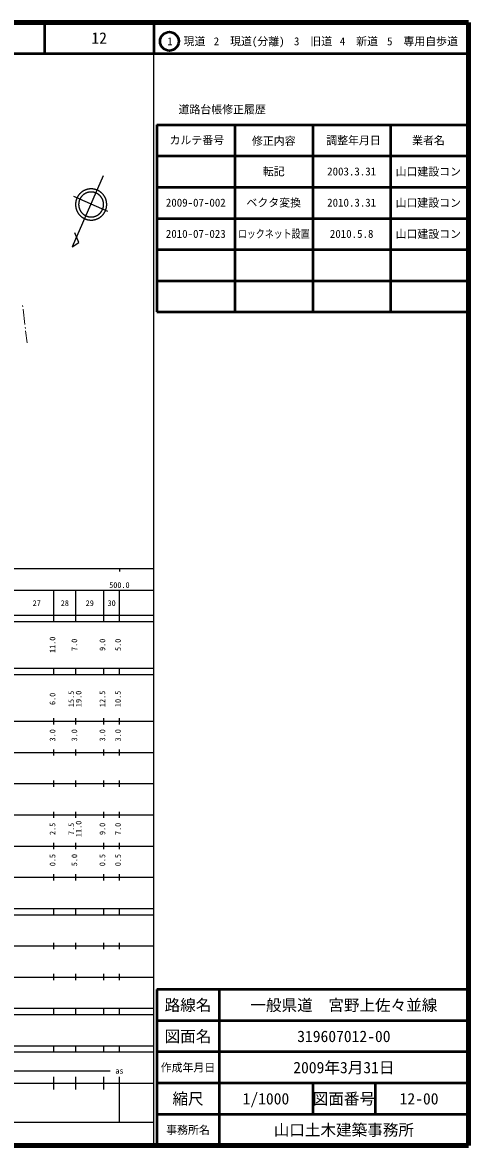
# Model space of a CAD drawing. Units: millimetres, scale not verified. Extents: x 40000 to 680000, y 20000 to 380000.
# Drawn here: x 536894 to 680000, y 20000 to 380000 of the extents above; entities that cross this region are included whole.
import ezdxf
from ezdxf.enums import TextEntityAlignment as Align

# ---------------------------------------------------------------- set-up
doc = ezdxf.new("R2010")
doc.units = ezdxf.units.MM
doc.header["$LTSCALE"] = 1000
for name, color, linetype, lineweight in [('M-BGD', 7, 'Continuous', 25), ('M-BGD-HTXT', 7, 'Continuous', 13), ('M-TTL', 2, 'Continuous', 140), ('M-TTL-BAND', 7, 'Continuous', 25), ('M-TTL-FRAM', 2, 'Continuous', 50), ('M-TTL-LINE', 7, 'Continuous', 50)]:
    doc.layers.add(name, color=color, linetype=linetype, lineweight=lineweight)
doc.layers.add('M-TTL-TXT', color=7, linetype='Continuous')
doc.styles.add('ＭＳ ゴシック', font='')
doc.styles.get('ＭＳ ゴシック').set_extended_font_data('MS Gothic')

msp = doc.modelspace()

# ---------------------------------------------------------------- linework, layer by layer
at = {"layer": 'M-BGD'}
for p, q in [((562842, 330845), (552833, 308026)), ((564317, 319372), (553426, 324189)), ((554993, 309456), (553746, 312559)), ((552833, 308026), (554993, 309456))]:
    msp.add_line(p, q, dxfattribs=at)
for points in [[(563926, 321653), (563926, 321740), (563923, 321828), (563919, 321915), (563914, 322002), (563907, 322090), (563899, 322177), (563889, 322264), (563877, 322350), (563864, 322437), (563850, 322523), (563834, 322609), (563817, 322695), (563798, 322780), (563777, 322866), (563755, 322950), (563732, 323035), (563707, 323118), (563680, 323202), (563652, 323285), (563623, 323367), (563592, 323449), (563560, 323531), (563527, 323611), (563492, 323692), (563455, 323771), (563418, 323850), (563378, 323928), (563338, 324006), (563296, 324083), (563253, 324159), (563208, 324234), (563162, 324309), (563115, 324383), (563067, 324455), (563017, 324527), (562966, 324599), (562914, 324669), (562861, 324738), (562806, 324807), (562750, 324874), (562693, 324940), (562635, 325006), (562576, 325070), (562516, 325134), (562454, 325196), (562392, 325257), (562328, 325317), (562263, 325376), (562198, 325434), (562131, 325491), (562063, 325546), (561995, 325600), (561925, 325654), (561855, 325705), (561783, 325756), (561711, 325805), (561638, 325854), (561564, 325900), (561489, 325946), (561414, 325990), (561337, 326033), (561260, 326074), (561183, 326115), (561104, 326153), (561025, 326191), (560945, 326227), (560865, 326262), (560784, 326295), (560703, 326327), (560620, 326357), (560538, 326386), (560455, 326413), (560371, 326439), (560287, 326464), (560203, 326487), (560118, 326509), (560033, 326529), (559947, 326547), (559862, 326564), (559775, 326580), (559689, 326594), (559603, 326607), (559516, 326618), (559429, 326627), (559342, 326635), (559254, 326642), (559167, 326647), (559079, 326650), (558992, 326652), (558905, 326653), (558817, 326651), (558730, 326649), (558642, 326645), (558555, 326639), (558468, 326632), (558381, 326623), (558294, 326612), (558207, 326601), (558120, 326587), (558034, 326572), (557948, 326556), (557863, 326538), (557777, 326519), (557692, 326498), (557608, 326476), (557523, 326452), (557440, 326426), (557356, 326400), (557274, 326372), (557191, 326342), (557109, 326311), (557028, 326278), (556947, 326244), (556867, 326209), (556788, 326172), (556709, 326134), (556631, 326095), (556554, 326054), (556477, 326012), (556401, 325968), (556326, 325923), (556252, 325877), (556178, 325830), (556105, 325781), (556034, 325731), (555963, 325680), (555893, 325627), (555824, 325573), (555755, 325519), (555688, 325462), (555622, 325405), (555557, 325347), (555493, 325287), (555430, 325227), (555368, 325165), (555307, 325102), (555247, 325038), (555188, 324973), (555131, 324907), (555074, 324840), (555019, 324773), (554965, 324704), (554912, 324634), (554861, 324563), (554811, 324492), (554761, 324419), (554714, 324346), (554667, 324272), (554622, 324197), (554578, 324121), (554536, 324045), (554494, 323967), (554455, 323889), (554416, 323811), (554379, 323732), (554343, 323652), (554309, 323571), (554276, 323490), (554245, 323408), (554215, 323326), (554186, 323243), (554159, 323160), (554133, 323077), (554109, 322992), (554087, 322908), (554065, 322823), (554046, 322738), (554027, 322652), (554011, 322566), (553995, 322480), (553982, 322394), (553969, 322307), (553959, 322220), (553950, 322133), (553942, 322046), (553936, 321959), (553931, 321871), (553928, 321784), (553927, 321696), (553927, 321609), (553928, 321521), (553931, 321434), (553936, 321347), (553942, 321259), (553950, 321172), (553959, 321085), (553969, 320998), (553982, 320912), (553995, 320825), (554011, 320739), (554027, 320653), (554046, 320567), (554065, 320482), (554087, 320397), (554109, 320313), (554133, 320229), (554159, 320145), (554186, 320062), (554215, 319979), (554245, 319897), (554276, 319815), (554309, 319734), (554343, 319654), (554379, 319574), (554416, 319494), (554455, 319416), (554494, 319338), (554536, 319261), (554578, 319184), (554622, 319109), (554667, 319034), (554714, 318959), (554761, 318886), (554811, 318814), (554861, 318742), (554912, 318671), (554965, 318602), (555019, 318533), (555074, 318465), (555131, 318398), (555188, 318332), (555247, 318267), (555307, 318203), (555368, 318140), (555430, 318079), (555493, 318018), (555557, 317958), (555622, 317900), (555688, 317843), (555755, 317787), (555824, 317732), (555893, 317678), (555963, 317626), (556034, 317574), (556105, 317524), (556178, 317476), (556252, 317428), (556326, 317382), (556401, 317337), (556477, 317294), (556554, 317251), (556631, 317211), (556709, 317171), (556788, 317133), (556867, 317096), (556947, 317061), (557028, 317027), (557109, 316994), (557191, 316963), (557274, 316934), (557356, 316906), (557440, 316879), (557523, 316853), (557608, 316830), (557692, 316807), (557777, 316786), (557863, 316767), (557948, 316749), (558034, 316733), (558120, 316718), (558207, 316705), (558294, 316693), (558381, 316683), (558468, 316674), (558555, 316666), (558642, 316661), (558730, 316657), (558817, 316654), (558905, 316653), (558992, 316653), (559079, 316655), (559167, 316658), (559254, 316663), (559342, 316670), (559429, 316678), (559516, 316687), (559603, 316699), (559689, 316711), (559775, 316725), (559862, 316741), (559947, 316758), (560033, 316777), (560118, 316797), (560203, 316818), (560287, 316841), (560371, 316866), (560455, 316892), (560538, 316919), (560620, 316948), (560703, 316979), (560784, 317011), (560865, 317044), (560945, 317078), (561025, 317114), (561104, 317152), (561183, 317191), (561260, 317231), (561337, 317272), (561414, 317315), (561489, 317359), (561564, 317405), (561638, 317452), (561711, 317500), (561783, 317549), (561855, 317600), (561925, 317652), (561995, 317705), (562063, 317759), (562131, 317815), (562198, 317871), (562263, 317929), (562328, 317988), (562392, 318048), (562454, 318109), (562516, 318172), (562576, 318235), (562635, 318299), (562693, 318365), (562750, 318431), (562806, 318499), (562861, 318567), (562914, 318636), (562966, 318707), (563017, 318778), (563067, 318850), (563115, 318923), (563162, 318996), (563208, 319071), (563253, 319146), (563296, 319222), (563338, 319299), (563378, 319377), (563418, 319455), (563455, 319534), (563492, 319614), (563527, 319694), (563560, 319775), (563592, 319856), (563623, 319938), (563652, 320020), (563680, 320103), (563707, 320187), (563732, 320271), (563755, 320355), (563777, 320440), (563798, 320525), (563817, 320610), (563834, 320696), (563850, 320782), (563864, 320868), (563877, 320955), (563889, 321042), (563899, 321129), (563907, 321216), (563914, 321303), (563919, 321390), (563923, 321478), (563926, 321565)], [(562926, 321653), (562926, 321723), (562924, 321793), (562921, 321863), (562917, 321932), (562911, 322002), (562904, 322072), (562896, 322141), (562887, 322211), (562877, 322280), (562865, 322349), (562852, 322418), (562838, 322487), (562823, 322555), (562807, 322623), (562789, 322691), (562771, 322758), (562751, 322825), (562730, 322892), (562707, 322958), (562684, 323024), (562659, 323090), (562634, 323155), (562607, 323220), (562579, 323284), (562550, 323348), (562519, 323411), (562488, 323473), (562456, 323535), (562422, 323597), (562388, 323658), (562352, 323718), (562315, 323778), (562278, 323837), (562239, 323895), (562199, 323953), (562158, 324009), (562117, 324066), (562074, 324121), (562030, 324176), (561986, 324230), (561940, 324283), (561893, 324335), (561846, 324387), (561798, 324437), (561749, 324487), (561699, 324536), (561648, 324584), (561596, 324631), (561543, 324678), (561490, 324723), (561436, 324767), (561381, 324811), (561325, 324853), (561269, 324895), (561212, 324935), (561154, 324975), (561096, 325013), (561036, 325051), (560977, 325087), (560916, 325123), (560855, 325157), (560794, 325190), (560731, 325222), (560669, 325253), (560605, 325283), (560542, 325312), (560477, 325340), (560413, 325366), (560347, 325392), (560282, 325416), (560216, 325439), (560149, 325461), (560082, 325482), (560015, 325502), (559948, 325520), (559880, 325537), (559812, 325553), (559743, 325568), (559675, 325582), (559606, 325595), (559537, 325606), (559467, 325616), (559398, 325625), (559328, 325632), (559259, 325639), (559189, 325644), (559119, 325648), (559049, 325651), (558979, 325652), (558909, 325653), (558839, 325652), (558769, 325650), (558699, 325646), (558629, 325642), (558559, 325636), (558490, 325629), (558420, 325620), (558351, 325611), (558282, 325600), (558213, 325588), (558144, 325575), (558075, 325561), (558007, 325546), (557939, 325529), (557871, 325511), (557804, 325492), (557737, 325472), (557670, 325450), (557604, 325428), (557538, 325404), (557473, 325379), (557408, 325353), (557343, 325326), (557279, 325298), (557216, 325268), (557153, 325238), (557090, 325206), (557028, 325174), (556967, 325140), (556906, 325105), (556846, 325069), (556787, 325032), (556728, 324994), (556670, 324955), (556612, 324915), (556555, 324874), (556499, 324832), (556444, 324789), (556390, 324745), (556336, 324701), (556283, 324655), (556231, 324608), (556180, 324560), (556129, 324512), (556079, 324462), (556031, 324412), (555983, 324361), (555936, 324309), (555890, 324256), (555845, 324203), (555801, 324149), (555757, 324093), (555715, 324038), (555674, 323981), (555634, 323924), (555594, 323866), (555556, 323807), (555519, 323748), (555483, 323688), (555448, 323627), (555414, 323566), (555381, 323504), (555349, 323442), (555318, 323379), (555289, 323316), (555260, 323252), (555233, 323187), (555206, 323123), (555181, 323057), (555157, 322991), (555134, 322925), (555113, 322859), (555092, 322792), (555073, 322724), (555054, 322657), (555038, 322589), (555022, 322521), (555007, 322452), (554994, 322384), (554982, 322315), (554971, 322246), (554961, 322176), (554952, 322107), (554945, 322037), (554939, 321967), (554934, 321898), (554930, 321828), (554928, 321758), (554927, 321688), (554927, 321618), (554928, 321548), (554930, 321478), (554934, 321408), (554939, 321338), (554945, 321268), (554952, 321199), (554961, 321129), (554971, 321060), (554982, 320991), (554994, 320922), (555007, 320853), (555022, 320785), (555038, 320716), (555054, 320648), (555073, 320581), (555092, 320514), (555113, 320447), (555134, 320380), (555157, 320314), (555181, 320248), (555206, 320183), (555233, 320118), (555260, 320053), (555289, 319990), (555318, 319926), (555349, 319863), (555381, 319801), (555414, 319739), (555448, 319678), (555483, 319617), (555519, 319557), (555556, 319498), (555594, 319439), (555634, 319381), (555674, 319324), (555715, 319268), (555757, 319212), (555801, 319157), (555845, 319102), (555890, 319049), (555936, 318996), (555983, 318944), (556031, 318893), (556079, 318843), (556129, 318793), (556180, 318745), (556231, 318697), (556283, 318651), (556336, 318605), (556390, 318560), (556444, 318516), (556499, 318473), (556555, 318431), (556612, 318390), (556670, 318350), (556728, 318311), (556787, 318273), (556846, 318236), (556906, 318200), (556967, 318165), (557028, 318132), (557090, 318099), (557153, 318067), (557216, 318037), (557279, 318008), (557343, 317979), (557408, 317952), (557473, 317926), (557538, 317901), (557604, 317878), (557670, 317855), (557737, 317834), (557804, 317813), (557871, 317794), (557939, 317776), (558007, 317760), (558075, 317744), (558144, 317730), (558213, 317717), (558282, 317705), (558351, 317694), (558420, 317685), (558490, 317677), (558559, 317670), (558629, 317664), (558699, 317659), (558769, 317656), (558839, 317654), (558909, 317653), (558979, 317653), (559049, 317655), (559119, 317657), (559189, 317661), (559259, 317666), (559328, 317673), (559398, 317681), (559467, 317689), (559537, 317699), (559606, 317711), (559675, 317723), (559743, 317737), (559812, 317752), (559880, 317768), (559948, 317785), (560015, 317804), (560082, 317823), (560149, 317844), (560216, 317866), (560282, 317889), (560347, 317914), (560413, 317939), (560477, 317966), (560542, 317993), (560605, 318022), (560669, 318052), (560731, 318083), (560794, 318115), (560855, 318148), (560916, 318183), (560977, 318218), (561036, 318254), (561096, 318292), (561154, 318330), (561212, 318370), (561269, 318410), (561325, 318452), (561381, 318494), (561436, 318538), (561490, 318582), (561543, 318628), (561596, 318674), (561648, 318721), (561699, 318769), (561749, 318818), (561798, 318868), (561846, 318919), (561893, 318970), (561940, 319022), (561986, 319076), (562030, 319129), (562074, 319184), (562117, 319240), (562158, 319296), (562199, 319353), (562239, 319410), (562278, 319469), (562315, 319528), (562352, 319587), (562388, 319648), (562422, 319708), (562456, 319770), (562488, 319832), (562519, 319895), (562550, 319958), (562579, 320021), (562607, 320086), (562634, 320150), (562659, 320215), (562684, 320281), (562707, 320347), (562730, 320413), (562751, 320480), (562771, 320547), (562789, 320615), (562807, 320682), (562823, 320750), (562838, 320819), (562852, 320887), (562865, 320956), (562877, 321025), (562887, 321094), (562896, 321164), (562904, 321233), (562911, 321303), (562917, 321373), (562921, 321443), (562924, 321513), (562926, 321583)]]:
    msp.add_lwpolyline(points, close=True, dxfattribs=at)
at = {"layer": 'M-BGD-HTXT'}
for p, q in [((536942, 289291), (536990, 288894)), ((537085, 288099), (537681, 283135)), ((537777, 282341), (537825, 281944)), ((537920, 281149), (538383, 277288))]:
    msp.add_line(p, q, dxfattribs=at)
at = {"layer": 'M-TTL'}
for p, q in [((680000, 380000), (40000, 380000)), ((680000, 20000), (680000, 380000)), ((40000, 20000), (680000, 20000))]:
    msp.add_line(p, q, dxfattribs=at)
at = {"layer": 'M-TTL-BAND'}
for p, q in [((579000, 20000), (579000, 370000)), ((40000, 205000), (579000, 205000)), ((568000, 205000), (568000, 204000)), ((68000, 198000), (579000, 198000)), ((547000, 188000), (547000, 198000)), ((554000, 188000), (554000, 198000)), ((563000, 188000), (563000, 198000)), ((568000, 188000), (568000, 198000)), ((40000, 190000), (579000, 190000)), ((40000, 188000), (579000, 188000)), ((40000, 173000), (579000, 173000)), ((547000, 171000), (547000, 173000)), ((554000, 171000), (554000, 173000)), ((563000, 171000), (563000, 173000)), ((568000, 171000), (568000, 173000)), ((40000, 171000), (579000, 171000)), ((40000, 156000), (579000, 156000)), ((547000, 155000), (547000, 157000)), ((554000, 155000), (554000, 157000)), ((563000, 155000), (563000, 157000)), ((568000, 155000), (568000, 157000)), ((46000, 146000), (579000, 146000)), ((547000, 145000), (547000, 147000)), ((554000, 145000), (554000, 147000)), ((563000, 145000), (563000, 147000)), ((568000, 145000), (568000, 147000)), ((547000, 135000), (547000, 137000)), ((554000, 135000), (554000, 137000)), ((563000, 135000), (563000, 137000)), ((568000, 135000), (568000, 137000)), ((52000, 136000), (579000, 136000)), ((46000, 126000), (579000, 126000)), ((547000, 125000), (547000, 127000)), ((554000, 125000), (554000, 127000)), ((563000, 125000), (563000, 127000)), ((568000, 125000), (568000, 127000)), ((52000, 116000), (579000, 116000)), ((547000, 115000), (547000, 117000)), ((554000, 115000), (554000, 117000)), ((563000, 115000), (563000, 117000)), ((568000, 115000), (568000, 117000)), ((46000, 106000), (579000, 106000)), ((547000, 105000), (547000, 107000)), ((554000, 105000), (554000, 107000)), ((563000, 105000), (563000, 107000)), ((568000, 105000), (568000, 107000)), ((40000, 96000), (579000, 96000)), ((40000, 94000), (579000, 94000)), ((547000, 94000), (547000, 96000)), ((554000, 94000), (554000, 96000)), ((563000, 94000), (563000, 96000)), ((568000, 94000), (568000, 96000)), ((49000, 84000), (579000, 84000)), ((547000, 83000), (547000, 85000)), ((554000, 83000), (554000, 85000)), ((563000, 83000), (563000, 85000)), ((568000, 83000), (568000, 85000)), ((40000, 74000), (579000, 74000)), ((547000, 73000), (547000, 75000)), ((554000, 73000), (554000, 75000)), ((563000, 73000), (563000, 75000)), ((568000, 73000), (568000, 75000)), ((40000, 64000), (579000, 64000)), ((40000, 62000), (579000, 62000)), ((547000, 62000), (547000, 64000)), ((554000, 62000), (554000, 64000)), ((563000, 62000), (563000, 64000)), ((568000, 62000), (568000, 64000)), ((40000, 52000), (579000, 52000)), ((547000, 50000), (547000, 52000)), ((554000, 50000), (554000, 52000)), ((563000, 50000), (563000, 52000)), ((568000, 50000), (568000, 52000)), ((40000, 50000), (579000, 50000)), ((71000, 44000), (565000, 44000)), ((40000, 40000), (579000, 40000)), ((547000, 38000), (547000, 42000)), ((554000, 38000), (554000, 42000)), ((563000, 38000), (563000, 42000)), ((568000, 27500), (568000, 42000)), ((68000, 27500), (579000, 27500))]:
    msp.add_line(p, q, dxfattribs=at)
at = {"layer": 'M-TTL-FRAM'}
for p, q in [((580000, 347197), (580000, 287197)), ((580000, 347197), (680000, 347197)), ((580000, 287197), (680000, 287197)), ((680000, 70000), (580000, 70000)), ((580000, 70000), (580000, 20000))]:
    msp.add_line(p, q, dxfattribs=at)
at = {"layer": 'M-TTL-LINE'}
for p, q in [((543997, 380000), (543997, 370000)), ((579000, 380000), (579000, 370000)), ((40000, 370000), (680000, 370000)), ((605000, 347197), (605000, 287197)), ((630000, 347197), (630000, 287197)), ((655000, 347197), (655000, 287197)), ((580000, 337197), (680000, 337197)), ((580000, 327197), (680000, 327197)), ((580000, 317197), (680000, 317197)), ((580000, 307197), (680000, 307197)), ((580000, 297197), (680000, 297197)), ((600000, 70000), (600000, 20000)), ((680000, 60000), (580000, 60000)), ((680000, 50000), (580000, 50000)), ((680000, 40000), (580000, 40000)), ((630000, 40000), (630000, 30000)), ((650000, 40000), (650000, 30000)), ((680000, 30000), (580000, 30000))]:
    msp.add_line(p, q, dxfattribs=at)
msp.add_circle((584031, 373958), 3000, dxfattribs=at)

# ---------------------------------------------------------------- texts
at = {"layer": 'M-TTL-BAND', "style": 'ＭＳ ゴシック'}
for s, p in [('500.0', (568000, 198195)), ('27', (541500, 192405)), ('28', (550500, 192405)), ('29', (558500, 192405)), ('30', (565500, 192405)), ('as', (568000, 42500))]:
    msp.add_text(s, height=1833, dxfattribs=at).set_placement(p, align=Align.BOTTOM_CENTER)
for s, p in [('11.0', (548000, 180500)), ('7.0', (555000, 180500)), ('9.0', (564000, 180500)), ('5.0', (569000, 180500)), ('6.0', (548000, 163174)), ('15.5', (554000, 163174)), ('19.0', (556370, 163174)), ('12.5', (564000, 163174)), ('10.5', (569000, 163174)), ('3.0', (548000, 151500)), ('3.0', (555000, 151500)), ('3.0', (564000, 151500)), ('3.0', (569000, 151500)), ('2.5', (548000, 121500)), ('7.5', (554000, 121500)), ('11.0', (556370, 121500)), ('9.0', (564000, 121500)), ('7.0', (569000, 121500)), ('0.5', (548000, 111500)), ('5.0', (555000, 111500)), ('0.5', (564000, 111500)), ('0.5', (569000, 111500))]:
    msp.add_text(s, height=1833, rotation=90, dxfattribs=at).set_placement(p, align=Align.BOTTOM_CENTER)
at = {"layer": 'M-TTL-TXT', "style": 'ＭＳ ゴシック'}
for s, height, p in [('12', 3666, (561497, 375000)), ('1\u3000現道', 2566, (589448, 373958)), ('2\u3000現道(分離)', 2566, (609619, 373958)), ('3\u3000旧道', 2566, (630121, 373958)), ('4\u3000新道', 2566, (644824, 373958)), ('5\u3000専用自歩道', 2566, (665228, 373958)), ('道路台帳修正履歴', 2566, (600968, 352113)), ('カルテ番号', 2566, (592839, 342277)), ('修正内容', 2566, (617509, 342023)), ('調整年月日', 2566, (643089, 342197)), ('業者名', 2566, (667134, 342197)), ('転記', 2566, (617500, 332245)), ('2003.3.31', 2566, (642500, 332245)), ('山口建設コン', 2566, (667077, 332189)), ('2009-07-002', 2566, (592500, 322245)), ('ベクタ変換', 2566, (617500, 322245)), ('2010.3.31', 2566, (642500, 322245)), ('山口建設コン', 2566, (667077, 322189)), ('2010-07-023', 2566, (592500, 312245)), ('2010.5.8', 2566, (642500, 312245)), ('山口建設コン', 2566, (667077, 312189)), ('路線名', 3666, (590000, 65000)), ('路線名', 3666, (590000, 65000)), ('一般県道\u3000宮野上佐々並線', 3666, (640000, 65000)), ('図面名', 3666, (590000, 55000)), ('図面名', 3666, (590000, 55000)), ('319607012-00', 3666, (640000, 55000)), ('2009年3月31日', 3666, (640000, 45000)), ('作成年月日', 2566, (590000, 45000)), ('作成年月日', 2566, (590000, 45000)), ('縮尺', 3666, (590000, 35000)), ('縮尺', 3666, (590000, 35000)), ('1/1000', 3666, (615000, 35000)), ('図面番号', 3666, (640000, 35000)), ('図面番号', 3666, (640000, 35000)), ('12-00', 3666, (664125, 35000)), ('事務所名', 2566, (590000, 25000)), ('事務所名', 2566, (590000, 25000)), ('山口土木建築事務所', 3666, (640000, 25000))]:
    msp.add_text(s, height=height, dxfattribs=at).set_placement(p, align=Align.MIDDLE_CENTER)
at = {"layer": 'M-TTL-TXT', "style": 'ＭＳ ゴシック', "width": 0.8}
msp.add_text('ロックネット設置', height=2566, dxfattribs=at).set_placement((617500, 312245), align=Align.MIDDLE_CENTER)

doc.saveas('drawing.dxf')
